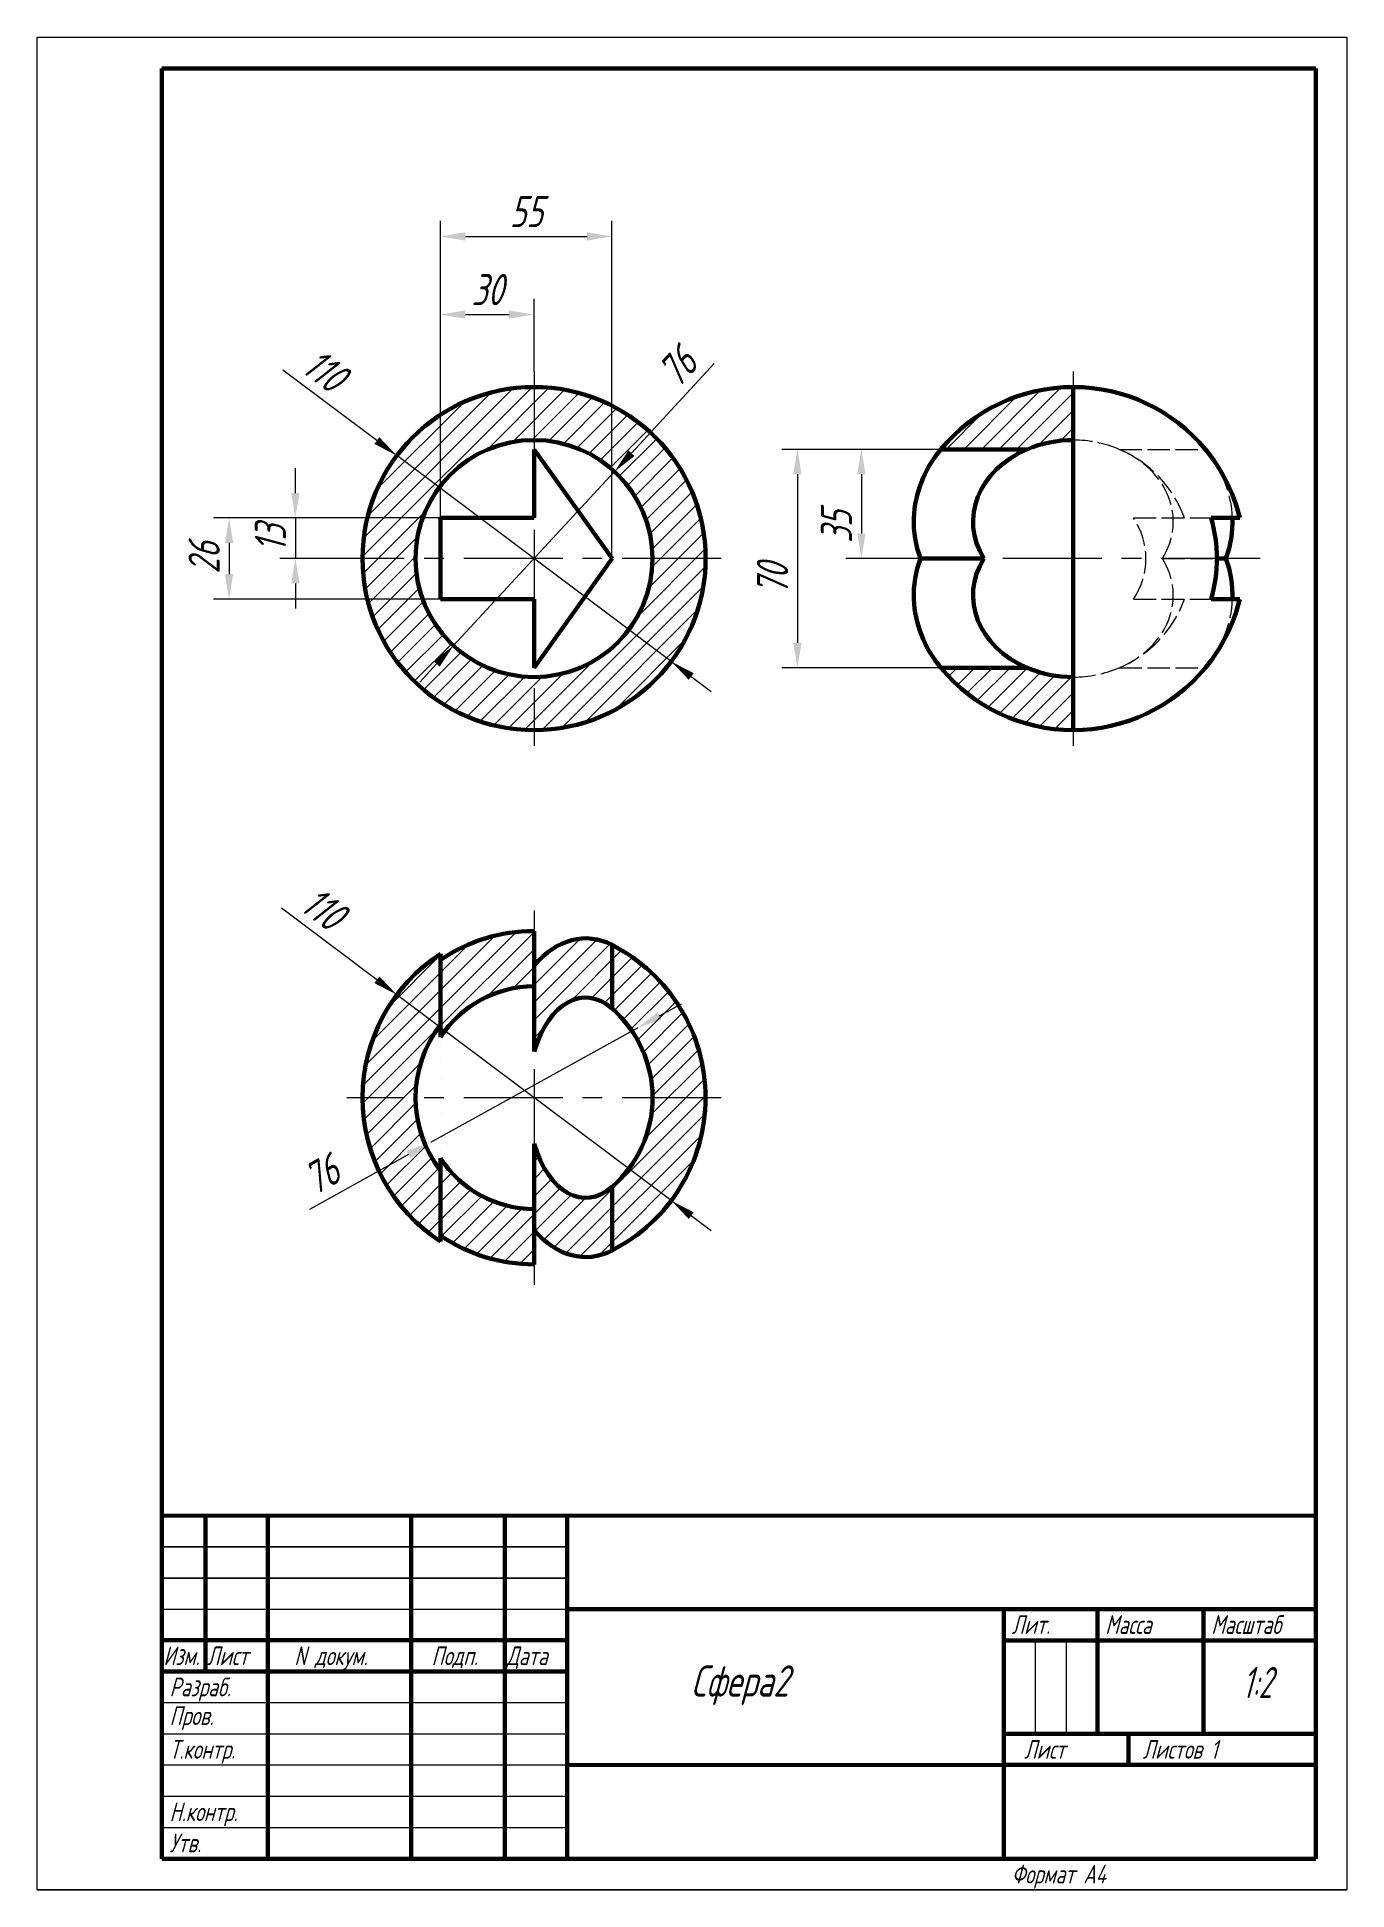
# Model space of a CAD drawing. Header units: millimetres. Extents: x 230 to 440, y 0 to 297.
import ezdxf

# ---------------------------------------------------------------- set-up
doc = ezdxf.new("R2010")
doc.units = ezdxf.units.MM
doc.linetypes.add('ACAD_ISO02W100', pattern=[15, 12, -3])
doc.linetypes.add('осевая', pattern=[50.8, 31.75, -6.35, 6.35, -6.35])
doc.layers.get('0').update_dxf_attribs({"lineweight": 15})
for name, color, linetype, lineweight in [('Осевая', 7, 'осевая', 15), ('Основная', 7, 'Continuous', 60), ('Пунктир', 7, 'ACAD_ISO02W100', 15), ('Размерная', 7, 'Continuous', 18), ('Техт', 7, 'Continuous', 18), ('Штриховка', 7, 'Continuous', 18)]:
    doc.layers.add(name, color=color, linetype=linetype, lineweight=lineweight)
doc.styles.get("Standard").update_dxf_attribs({"font": 'simplex.shx', "width": 0.7, "oblique": 15, "height": 5})
doc.dimstyles.new('ESKD', dxfattribs={"dimtxt": 4, "dimasz": 4, "dimexe": 2.5, "dimexo": 0, "dimgap": 1.5, "dimtad": 3, "dimdec": 3, "dimdsep": 46, "dimtxsty": 'Standard', "dimcen": 1.5, "dimdle": 1.25, "dimclrd": 256, "dimclre": 256, "dimclrt": 256, "dimazin": 2, "dimtfac": 0.766667, "dimtdec": 3, "dimtmove": 0, "dimatfit": 0, "dimtvp": 1.5, "dimtolj": 1, "dimtzin": 0, "dimlwd": -1, "dimlwe": -1, "dimarcsym": 0})
pattern_1 = [(45, (225.8746, 13.199), (-1.414214, 1.414214), [])]

# ---------------------------------------------------------------- blocks, each defined once
blk = doc.blocks.new('*D9')
at = {"layer": 'DEFPOINTS', "color": 0, "transparency": 16777216}
for p in [(287.68, 143.51), (331.67, 110.5)]:
    blk.add_point(p, dxfattribs=at)
at = {"layer": 'Размерная', "transparency": 16777216}
for p, q in [((284.48, 145.91), (269.2, 157.38)), ((331.67, 110.5), (287.68, 143.51)), ((334.87, 108.1), (338.07, 105.7))]:
    blk.add_line(p, q, dxfattribs=at)
for points in [[(284.88, 146.44), (284.08, 145.38), (287.68, 143.51)], [(335.27, 108.63), (334.47, 107.57), (331.67, 110.5)]]:
    blk.add_solid(points, dxfattribs=at)
at = {"layer": 'Размерная', "transparency": 16777216, "insert": (275.9, 157.35), "char_height": 5, "attachment_point": 5, "rotation": 323.1159}
blk.add_mtext('\\A1;110', dxfattribs=at)
blk = doc.blocks.new('*D10')
at = {"layer": 'DEFPOINTS', "color": 0, "transparency": 16777216}
for p in [(322.58, 227.38), (296.77, 199.49)]:
    blk.add_point(p, dxfattribs=at)
at = {"layer": 'Размерная', "transparency": 16777216}
for p, q in [((325.29, 230.32), (338.58, 244.68)), ((296.77, 199.49), (322.58, 227.38)), ((294.06, 196.55), (291.34, 193.62))]:
    blk.add_line(p, q, dxfattribs=at)
for points in [[(324.8, 230.77), (325.78, 229.87), (322.58, 227.38)], [(293.57, 197), (294.55, 196.1), (296.77, 199.49)]]:
    blk.add_solid(points, dxfattribs=at)
at = {"layer": 'Размерная', "transparency": 16777216, "insert": (332.65, 244.16), "char_height": 5, "attachment_point": 5, "rotation": 47.2303}
blk.add_mtext('\\A1;76', dxfattribs=at)
blk = doc.blocks.new('*D11')
at = {"layer": 'DEFPOINTS', "color": 0, "transparency": 16777216}
for p in [(374.89, 230.94), (351.9, 195.94), (374.89, 195.94)]:
    blk.add_point(p, dxfattribs=at)
at = {"layer": 'Размерная', "transparency": 16777216}
for p, q in [((374.89, 230.94), (349.4, 230.94)), ((351.9, 226.94), (351.9, 199.94)), ((374.89, 195.94), (349.4, 195.94))]:
    blk.add_line(p, q, dxfattribs=at)
for points in [[(351.23, 226.94), (352.57, 226.94), (351.9, 230.94)], [(351.23, 199.94), (352.57, 199.94), (351.9, 195.94)]]:
    blk.add_solid(points, dxfattribs=at)
at = {"layer": 'Размерная', "transparency": 16777216, "insert": (347.9, 210.14), "char_height": 5, "attachment_point": 5, "rotation": 90}
blk.add_mtext('\\A1;70', dxfattribs=at)
blk = doc.blocks.new('*D12')
at = {"layer": 'DEFPOINTS', "color": 0, "transparency": 16777216}
for p in [(374.89, 230.94), (362.16, 213.44), (371.61, 213.44)]:
    blk.add_point(p, dxfattribs=at)
at = {"layer": 'Размерная', "transparency": 16777216}
for p, q in [((374.89, 230.94), (359.66, 230.94)), ((362.16, 226.94), (362.16, 217.44)), ((371.61, 213.44), (359.66, 213.44))]:
    blk.add_line(p, q, dxfattribs=at)
for points in [[(361.49, 226.94), (362.82, 226.94), (362.16, 230.94)], [(361.49, 217.44), (362.82, 217.44), (362.16, 213.44)]]:
    blk.add_solid(points, dxfattribs=at)
at = {"layer": 'Размерная', "transparency": 16777216, "insert": (358.16, 218.53), "char_height": 5, "attachment_point": 5, "rotation": 90}
blk.add_mtext('\\A1;35', dxfattribs=at)
blk = doc.blocks.new('*D13')
at = {"layer": 'DEFPOINTS', "color": 0, "transparency": 16777216}
for p in [(294.67, 219.94), (260.78, 206.94), (294.67, 206.94)]:
    blk.add_point(p, dxfattribs=at)
at = {"layer": 'Размерная', "transparency": 16777216}
for p, q in [((294.67, 219.94), (258.28, 219.94)), ((260.78, 215.94), (260.78, 210.94)), ((294.67, 206.94), (258.28, 206.94))]:
    blk.add_line(p, q, dxfattribs=at)
for points in [[(260.12, 215.94), (261.45, 215.94), (260.78, 219.94)], [(260.12, 210.94), (261.45, 210.94), (260.78, 206.94)]]:
    blk.add_solid(points, dxfattribs=at)
at = {"layer": 'Размерная', "transparency": 16777216, "insert": (256.78, 213.56), "char_height": 5, "attachment_point": 5, "rotation": 90}
blk.add_mtext('\\A1;26', dxfattribs=at)
blk = doc.blocks.new('*D14')
at = {"layer": 'DEFPOINTS', "color": 0, "transparency": 16777216}
for p in [(294.67, 219.94), (271.41, 213.44), (279.67, 213.44)]:
    blk.add_point(p, dxfattribs=at)
at = {"layer": 'Размерная', "transparency": 16777216}
for p, q in [((271.41, 223.94), (271.41, 227.94)), ((294.67, 219.94), (268.91, 219.94)), ((271.41, 219.94), (271.41, 213.44)), ((279.67, 213.44), (268.91, 213.44)), ((271.41, 209.44), (271.41, 205.44))]:
    blk.add_line(p, q, dxfattribs=at)
for points in [[(270.75, 223.94), (272.08, 223.94), (271.41, 219.94)], [(270.75, 209.44), (272.08, 209.44), (271.41, 213.44)]]:
    blk.add_solid(points, dxfattribs=at)
at = {"layer": 'Размерная', "transparency": 16777216, "insert": (267.41, 216.69), "char_height": 5, "attachment_point": 5, "rotation": 90}
blk.add_mtext('\\A1;13', dxfattribs=at)
blk = doc.blocks.new('*D15')
at = {"layer": 'DEFPOINTS', "color": 0, "transparency": 16777216}
for p in [(309.67, 252.55), (309.67, 243.44), (294.67, 219.94)]:
    blk.add_point(p, dxfattribs=at)
at = {"layer": 'Размерная', "transparency": 16777216}
for p, q in [((294.67, 219.94), (294.67, 255.05)), ((298.67, 252.55), (305.67, 252.55)), ((309.67, 243.44), (309.67, 255.05))]:
    blk.add_line(p, q, dxfattribs=at)
for points in [[(298.67, 253.22), (298.67, 251.88), (294.67, 252.55)], [(305.67, 253.22), (305.67, 251.88), (309.67, 252.55)]]:
    blk.add_solid(points, dxfattribs=at)
at = {"layer": 'Размерная', "transparency": 16777216, "insert": (302.17, 256.55), "char_height": 5, "attachment_point": 5}
blk.add_mtext('\\A1;30', dxfattribs=at)
blk = doc.blocks.new('*D16')
at = {"layer": 'DEFPOINTS', "color": 0, "transparency": 16777216}
for p in [(322.17, 265.07), (294.67, 219.94), (322.17, 213.44)]:
    blk.add_point(p, dxfattribs=at)
at = {"layer": 'Размерная', "transparency": 16777216}
for p, q in [((294.67, 219.94), (294.67, 267.57)), ((322.17, 213.44), (322.17, 267.57)), ((298.67, 265.07), (318.17, 265.07))]:
    blk.add_line(p, q, dxfattribs=at)
for points in [[(298.67, 265.74), (298.67, 264.4), (294.67, 265.07)], [(318.17, 265.74), (318.17, 264.4), (322.17, 265.07)]]:
    blk.add_solid(points, dxfattribs=at)
at = {"layer": 'Размерная', "transparency": 16777216, "insert": (308.42, 269.07), "char_height": 5, "attachment_point": 5}
blk.add_mtext('\\A1;55', dxfattribs=at)
blk = doc.blocks.new('*D17')
at = {"layer": 'DEFPOINTS', "color": 0, "transparency": 16777216}
for p in [(287.68, 229.94), (331.67, 196.93)]:
    blk.add_point(p, dxfattribs=at)
at = {"layer": 'Размерная', "transparency": 16777216}
for p, q in [((284.48, 232.34), (269.42, 243.65)), ((331.67, 196.93), (287.68, 229.94)), ((334.87, 194.53), (338.07, 192.13))]:
    blk.add_line(p, q, dxfattribs=at)
for points in [[(284.88, 232.88), (284.08, 231.81), (287.68, 229.94)], [(335.27, 195.06), (334.47, 194), (331.67, 196.93)]]:
    blk.add_solid(points, dxfattribs=at)
at = {"layer": 'Размерная', "transparency": 16777216, "insert": (276.12, 243.62), "char_height": 5, "attachment_point": 5, "rotation": 323.1159}
blk.add_mtext('\\A1;110', dxfattribs=at)
blk = doc.blocks.new('*D18')
at = {"layer": 'DEFPOINTS', "color": 0, "transparency": 16777216}
for p in [(326.3, 138.2), (293.05, 119.81)]:
    blk.add_point(p, dxfattribs=at)
at = {"layer": 'Размерная', "transparency": 16777216}
for p, q in [((329.8, 140.13), (333.3, 142.07)), ((326.3, 138.2), (293.05, 119.81)), ((289.55, 117.88), (273.66, 109.09))]:
    blk.add_line(p, q, dxfattribs=at)
for points in [[(329.48, 140.72), (330.13, 139.55), (326.3, 138.2)], [(289.22, 118.46), (289.87, 117.29), (293.05, 119.81)]]:
    blk.add_solid(points, dxfattribs=at)
at = {"layer": 'Размерная', "transparency": 16777216, "insert": (275.58, 114.73), "char_height": 5, "attachment_point": 5, "rotation": 28.9375}
blk.add_mtext('\\A1;76', dxfattribs=at)

msp = doc.modelspace()

# ---------------------------------------------------------------- hatches: boundary and pattern name
at = {"layer": 'Штриховка'}
h = msp.add_hatch(dxfattribs=at)
h.set_pattern_fill('МЕТАЛЛ', color=256, style=0, pattern_type=0)
h.set_pattern_definition(pattern_1)
edge = h.paths.add_edge_path()
edge.add_arc((309.6747, 213.4363), 27.5, 0, 180)
edge.add_arc((309.6747, 213.4363), 27.5, 180, 360)
edge = h.paths.add_edge_path()
edge.add_arc((309.6747, 213.4363), 19, 0, 180)
edge.add_arc((309.6747, 213.4363), 19, 180, 360)
h = msp.add_hatch(dxfattribs=at)
h.set_pattern_fill('МЕТАЛЛ', color=256, style=0, pattern_type=0)
h.set_pattern_definition(pattern_1)
edge = h.paths.add_edge_path()
edge.add_arc((396.1063, 213.4363), 19, 450, 472.919542, ccw=False)
edge.add_line((396.1063, 232.4363), (396.1063, 240.9363))
edge.add_arc((396.1063, 213.4363), 27.5, 90, 140.478804)
edge.add_line((374.8931, 230.9363), (388.707, 230.9363))
edge = h.paths.add_edge_path()
edge.add_arc((396.1063, 213.4363), 27.5, 219.521196, 270)
edge.add_line((396.1063, 185.9363), (396.1063, 194.4363))
edge.add_arc((396.1063, 213.4363), 19, 607.080458, 630, ccw=False)
edge.add_line((388.707, 195.9363), (374.8931, 195.9363))
h = msp.add_hatch(dxfattribs=at)
h.set_pattern_fill('МЕТАЛЛ', color=256, style=0, pattern_type=0)
h.set_pattern_definition(pattern_1)
edge = h.paths.add_edge_path()
edge.add_arc((309.6747, 127.0047), 27.5, 123.055747, 236.944269)
edge.add_line((294.6747, 103.9558), (294.6747, 104.8913))
edge.add_line((294.6747, 104.8913), (294.6747, 115.3428))
edge.add_arc((309.6747, 127.0047), 19, 502.136391, 577.863646, ccw=False)
edge.add_line((294.6747, 138.6666), (294.6747, 149.118))
edge.add_line((294.6747, 149.118), (294.6747, 150.0535))
edge = h.paths.add_edge_path()
edge.add_arc((309.6747, 127.0047), 17.8536, 450, 507.15787, ccw=False)
edge.add_line((309.6747, 144.8583), (309.6747, 148.2179))
edge.add_line((309.6747, 148.2179), (309.6747, 153.7255))
edge.add_arc((309.6747, 127.0047), 26.7208, 90, 124.149965)
edge.add_line((294.6747, 149.118), (294.6747, 136.6871))
h.paths.add_polyline_path([(309.6747, 134.404), (311.8577, 139.1543), (314.5885, 141.9732), (317.5235, 143.0357), (320.4391, 142.4715), (322.1747, 141.3138), (322.1747, 151.4996), (318.4659, 152.5391), (314.7738, 151.9625), (311.2547, 149.8089), (309.6747, 148.2179), (309.6747, 144.8583)])
edge = h.paths.add_edge_path()
edge.add_line((322.1747, 151.4996), (322.1747, 141.3138))
edge.add_arc((309.6747, 127.0047), 19, 311.13951, 408.86049, ccw=False)
edge.add_line((322.1747, 112.6956), (322.1747, 102.5098))
edge.add_arc((309.6747, 127.0047), 27.5, 297.035692, 422.964308)
h.paths.add_polyline_path([(322.1747, 102.5098), (322.1747, 112.6956), (319.275, 111.119), (316.3326, 111.2003), (313.5469, 112.8588), (311.129, 116.0616), (309.6747, 119.6054), (309.6747, 105.7915), (313.194, 102.8017), (316.8918, 101.5201), (320.5961, 101.8633)])
edge = h.paths.add_edge_path()
edge.add_arc((309.6747, 127.0047), 26.7208, 235.850035, 270)
edge.add_line((309.6747, 100.2839), (309.6747, 105.7915))
edge.add_line((309.6747, 105.7915), (309.6747, 109.1511))
edge.add_arc((309.6747, 127.0047), 17.8536, 572.84213, 630, ccw=False)
edge.add_line((294.6747, 117.3222), (294.6747, 104.8913))

# ---------------------------------------------------------------- linework, layer by layer
at = {"ltscale": 10}
for p, q in [((230, 0), (230, 297.0361)), ((230, 297.0361), (440, 297.0361)), ((440, 297.0361), (440, 0))]:
    msp.add_line(p, q, dxfattribs=at)
for p, q in [((230, 297.0361), (440, 297.0361)), ((250, 292), (250, 5)), ((435, 292), (250, 292)), ((435, 5), (435, 292)), ((250, 55.0361), (315, 55.0361)), ((250, 55), (315, 55)), ((250, 50.0361), (315, 50.0361)), ((250, 50), (315, 50)), ((250, 45.0361), (315, 45.0361)), ((250, 45), (315, 45)), ((390, 40.0361), (390, 25.0361)), ((390, 40), (390, 25)), ((395, 40.0361), (395, 25.0361)), ((395, 40), (395, 25)), ((250, 30.0361), (315, 30.0361)), ((250, 25.0361), (315, 25.0361)), ((250, 20.0361), (315, 20.0361)), ((250, 15.0361), (315, 15.0361)), ((250, 10.0361), (315, 10.0361)), ((250, 5), (435, 5)), ((230, 0), (440, 0)), ((440, 0), (230, 0))]:
    msp.add_line(p, q)
at = {"layer": 'Осевая', "ltscale": 0.5}
for p, q in [((309.6747, 243.4363), (309.6747, 183.4363)), ((396.1063, 243.4363), (396.1063, 183.4363)), ((339.6747, 213.4363), (279.6747, 213.4363)), ((426.1063, 213.4363), (366.1063, 213.4363)), ((309.6747, 157.0047), (309.6747, 97.0047)), ((339.6747, 127.0047), (279.6747, 127.0047))]:
    msp.add_line(p, q, dxfattribs=at)
at = {"layer": 'Основная', "ltscale": 10}
for p, q in [((250, 292), (435, 292)), ((250, 5), (250, 292)), ((435, 292), (435, 5)), ((250, 60.0361), (435, 60)), ((257, 60), (257, 35.0361)), ((267, 60), (267, 5.0361)), ((290, 60), (290, 5)), ((305, 60), (305, 5)), ((315, 60), (315, 5.0361)), ((315, 45.0361), (435, 45.0361)), ((385, 45), (385, 5.0361)), ((400, 45.0361), (400, 25.0361)), ((417, 45), (417, 25.0361)), ((250, 40.0361), (315, 40.0361)), ((385, 40), (435, 40)), ((250, 35.0361), (315, 35.0361)), ((385, 25.0361), (435, 25.0361)), ((405, 25), (405, 20)), ((315, 20), (435, 20.0361)), ((385, 20.0361), (435, 20.0361)), ((435, 5), (250, 5))]:
    msp.add_line(p, q, dxfattribs=at)
at = {"layer": 'Основная', "ltscale": 0.5}
msp.add_line((396.1063, 240.9363), (396.1063, 185.9363), dxfattribs=at)
at = {"layer": 'Основная'}
for p, q in [((309.6747, 230.9363), (322.1747, 213.4363)), ((309.6747, 219.9363), (309.6747, 230.9363)), ((374.8931, 230.9363), (388.707, 230.9363)), ((294.6747, 219.9363), (294.6747, 206.9363)), ((309.6747, 219.9363), (294.6747, 219.9363)), ((418.2196, 219.9363), (422.8271, 219.9363)), ((322.1747, 213.4363), (309.6747, 195.9363)), ((371.6114, 213.4363), (373.0574, 213.4363)), ((371.6114, 213.4363), (381.7972, 213.4363)), ((373.0574, 213.4363), (381.7972, 213.4363)), ((419.1552, 213.4363), (420.6012, 213.4363)), ((309.6747, 206.9363), (294.6747, 206.9363)), ((309.6747, 206.9363), (309.6747, 195.9363)), ((422.8271, 206.9363), (418.2196, 206.9363)), ((374.8931, 195.9363), (388.707, 195.9363)), ((309.6747, 148.2179), (309.6747, 153.7255)), ((322.1747, 151.4996), (322.1747, 141.3138)), ((294.6747, 149.118), (294.6747, 150.0535)), ((294.6747, 149.118), (294.6747, 136.6871)), ((309.6747, 148.2179), (309.6747, 134.404)), ((309.6747, 134.404), (309.6747, 144.8583)), ((294.6747, 138.6666), (294.6747, 136.6871)), ((309.6747, 109.1511), (309.6747, 119.6054)), ((309.6747, 119.6054), (309.6747, 105.7915)), ((294.6747, 117.3222), (294.6747, 104.8913)), ((294.6747, 117.3222), (294.6747, 115.3428)), ((322.1747, 112.6956), (322.1747, 102.5098)), ((294.6747, 103.9558), (294.6747, 104.8913)), ((309.6747, 100.2839), (309.6747, 105.7915))]:
    msp.add_line(p, q, dxfattribs=at)
for radius in [27.5, 19]:
    msp.add_circle((309.6747, 213.4363), radius, dxfattribs=at)
for centre, radius, start, end in [((396.1063, 213.4363), 27.5, 39.521196, 140.478804), ((396.1063, 213.4363), 19, 90, 112.919542), ((396.1063, 213.4363), 27.5, 13.672018, 39.521196), ((396.1063, 213.4363), 23.0489, 343.61982, 16.38018), ((396.1063, 213.4363), 27.5, 320.478804, 346.327982), ((396.1063, 213.4363), 27.5, 219.521196, 320.478804), ((396.1063, 213.4363), 19, 247.080458, 270), ((309.6747, 127.0047), 26.7208, 90, 124.149965), ((309.6747, 127.0047), 27.5, 297.035692, 62.964308), ((309.6747, 127.0047), 27.5, 123.055747, 236.944269), ((309.6747, 127.0047), 17.8536, 90, 147.15787), ((309.6747, 127.0047), 19, 311.13951, 48.86049), ((309.6747, 127.0047), 19, 142.136391, 217.863646), ((309.6747, 127.0047), 17.8536, 212.84213, 270), ((309.6747, 127.0047), 26.7208, 235.850035, 270)]:
    msp.add_arc(centre, radius, start, end, dxfattribs=at)
for centre, major_axis, ratio, start_param, end_param in [((396.1063, 219.3485), (-25.5497, 0), 0.81373347, 5.69198472, 6.25490739), ((396.1063, 219.3485), (-16.048, 0), 0.81373347, 5.19159589, 6.75301579), ((396.1063, 219.3485), (-25.5497, 0), 0.81373347, 6.25490739, 6.57153084), ((396.1063, 219.3485), (25.5497, 0), 0.81373347, 5.99483978, 6.31146323), ((396.1063, 207.5241), (-25.5497, 0), 0.81373347, 5.99483978, 6.31146323), ((396.1063, 207.5241), (16.048, 0), 0.81373347, 2.67176217, 4.23318207), ((396.1063, 207.5241), (25.5497, 0), 0.81373347, 6.25490739, 6.57153084), ((396.1063, 207.5241), (-25.5497, 0), 0.81373347, 0.02827792, 0.59120059), ((317.9517, 127.0047), (0, 25.5497), 0.58123819, 5.99483978, 6.8743859), ((317.9517, 127.0047), (0, 16.048), 0.58123819, 5.81335483, 7.37477472), ((317.9517, 127.0047), (0, -16.048), 0.58123819, 5.19159589, 6.75301579), ((317.9517, 127.0047), (0, -25.5497), 0.58123819, 5.69198472, 6.57153084)]:
    msp.add_ellipse(centre, major_axis=major_axis, ratio=ratio, start_param=start_param, end_param=end_param, dxfattribs=at)
at = {"layer": 'Пунктир', "ltscale": 0.3}
for p, q in [((403.5056, 230.9363), (417.3195, 230.9363)), ((405.7888, 219.9363), (418.2196, 219.9363)), ((410.4154, 213.4363), (419.1552, 213.4363)), ((405.7888, 206.9363), (418.2196, 206.9363)), ((403.5056, 195.9363), (417.3195, 195.9363))]:
    msp.add_line(p, q, dxfattribs=at)
for radius, start, end in [(19, 67.080458, 90), (19, 20.00519, 67.080458), (11.6619, 326.125862, 33.874138), (19, 292.919542, 339.99481), (19, 270, 292.919542)]:
    msp.add_arc((396.1063, 213.4363), radius, start, end, dxfattribs=at)
for centre, major_axis, start_param, end_param in [((396.1063, 219.3485), (-16.048, 0), 2.67176217, 4.23318207), ((396.1063, 219.3485), (25.5497, 0), 0.02827792, 0.59120059), ((396.1063, 207.5241), (16.048, 0), 5.19159589, 6.75301579), ((396.1063, 207.5241), (25.5497, 0), 5.69198472, 6.25490739)]:
    msp.add_ellipse(centre, major_axis=major_axis, ratio=0.81373347, start_param=start_param, end_param=end_param, dxfattribs=at)

# ---------------------------------------------------------------- texts
at = {"layer": 'Техт', "oblique": 15}
for s, height, width, p in [('Лит.', 3, 0.7, (386.2551, 41.0361)), ('Масса', 3, 0.7, (401.2551, 41.0361)), ('Масштаб', 3, 0.7, (418.2551, 41.0361)), ('Изм.', 3, 0.7, (250.2551, 36.0361)), ('Лист', 3, 0.7, (257.2551, 36.0361)), ('N докум.', 3, 0.7, (271.2551, 36.0361)), ('Подп.', 3, 0.7, (293.2551, 36.0361)), ('Дата', 3, 0.7, (305.2551, 36.0361)), ('Сфера2', 5, 0.7, (334.8427, 31)), ('1:2', 5, 0.6, (423.2273, 30.758)), ('Разраб.', 3, 0.7, (251.2551, 31.0361)), ('Пров.', 3, 0.7, (251.2551, 26.4333)), ('Т.контр.', 3, 0.7, (251.2551, 21.0361)), ('Лист', 3, 0.7, (388.2551, 21.0361)), ('Листов 1', 3, 0.7, (407.2551, 21.0361)), ('Н.контр.', 3, 0.7, (251.2551, 11.0361)), ('Утв.', 3, 0.7, (251.2551, 6.0361)), ('Формат А4', 3, 0.7, (386.2551, 1.0361))]:
    msp.add_text(s, height=height, dxfattribs=dict(at, width=width)).set_placement(p)

# ---------------------------------------------------------------- dimensions: what is measured, and where the dimension line sits
at = {"layer": 'Размерная'}
for base, p2, text, picture, middle in [((322.1747, 265.0707), (322.1747, 213.4363), '55', '*D16', (308.4247, 265.0707)), ((309.6747, 252.5484), (309.6747, 243.4363), '30', '*D15', (302.1747, 252.5484))]:
    dim = msp.add_linear_dim(base=base, p1=(294.6747, 219.9363), p2=p2, text=text, dimstyle='ESKD', dxfattribs=at)
    dim.commit()
    dim.dimension.update_dxf_attribs({"geometry": picture, "text_midpoint": middle, "dimtype": 160})
for p1, p2, text, picture, middle in [((331.6706, 196.9309), (287.6788, 229.9417), '110', '*D17', (273.7163, 240.419)), ((296.7727, 199.4886), (322.5767, 227.384), '76', '*D10', (335.5868, 241.4485)), ((331.6706, 110.4992), (287.6788, 143.5101), '110', '*D9', (273.499, 154.1504)), ((326.3025, 138.1979), (293.0469, 119.8114), '76', '*D18', (277.5167, 111.2251))]:
    dim = msp.add_diameter_dim_2p(p1=p1, p2=p2, text=text, dimstyle='ESKD', dxfattribs=at)
    dim.commit()
    dim.dimension.update_dxf_attribs({"geometry": picture, "text_midpoint": middle, "dimtype": 163})
for base, p1, p2, text, picture, middle in [((351.9008, 195.9363), (374.8931, 230.9363), (374.8931, 195.9363), '70', '*D11', (351.9008, 210.1363)), ((362.1577, 213.4363), (374.8931, 230.9363), (371.6114, 213.4363), '35', '*D12', (362.1577, 218.5332)), ((271.4122, 213.4363), (294.6747, 219.9363), (279.6747, 213.4363), '13', '*D14', (271.4122, 216.6863)), ((260.7849, 206.9363), (294.6747, 219.9363), (294.6747, 206.9363), '26', '*D13', (260.7849, 213.5579))]:
    dim = msp.add_linear_dim(base=base, p1=p1, p2=p2, angle=90, text=text, dimstyle='ESKD', dxfattribs=at)
    dim.commit()
    dim.dimension.update_dxf_attribs({"geometry": picture, "text_midpoint": middle, "dimtype": 160})

doc.saveas('drawing.dxf')
